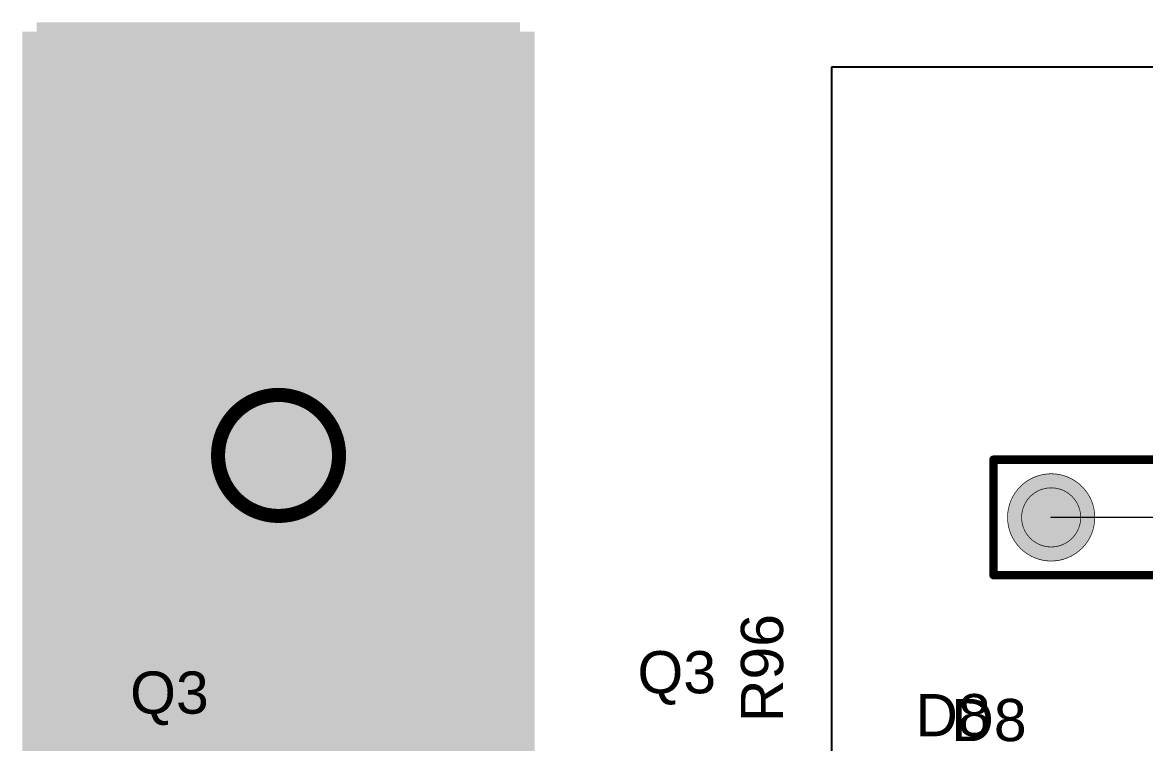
# Model space of a CAD drawing. Header units: millimetres. Extents: x 54 to 247, y 53 to 195.
# Drawn here: x 75.01 to 95.26, y 113.92 to 126.92 of the extents above; entities that cross this region are included whole.
import ezdxf

# ---------------------------------------------------------------- set-up
doc = ezdxf.new("R2010")
doc.units = ezdxf.units.MM
for name, color, linetype in [('BottomSolder', 6, 'Continuous'), ('Mechanical1', 6, 'Continuous'), ('Mechanical10', 56, 'Continuous'), ('Mechanical11', 56, 'Continuous'), ('Mechanical12', 56, 'Continuous'), ('Mechanical13', 56, 'Continuous'), ('Mechanical14', 56, 'Continuous'), ('Mechanical15', 56, 'Continuous'), ('Mechanical4', 56, 'Continuous'), ('Mechanical5', 56, 'Continuous'), ('Mechanical6', 56, 'Continuous'), ('Mechanical7', 56, 'Continuous'), ('Mechanical9', 56, 'Continuous'), ('MultiLayer', 9, 'Continuous'), ('PadHoleLayer', 156, 'Continuous'), ('TopOverlay', 2, 'Continuous'), ('TopSolder', 216, 'Continuous')]:
    doc.layers.add(name, color=color, linetype=linetype)
doc.styles.add('Arial', font='arial.ttf', dxfattribs={"height": 0.2})

# ---------------------------------------------------------------- blocks, each defined once
blk = doc.blocks.new('RES_TUM5_OHM_B_6')
at = {"layer": 'BottomSolder'}
h = blk.add_hatch(color=6, dxfattribs=at)
edge = h.paths.add_edge_path()
edge.add_arc((28.702, 0), 0.7874, 0, 360)
at = {"layer": 'PadHoleLayer'}
h = blk.add_hatch(color=156, dxfattribs=at)
edge = h.paths.add_edge_path()
edge.add_arc((28.702, 0), 0.5334, 0, 360)
at = {"layer": 'TopSolder'}
h = blk.add_hatch(color=216, dxfattribs=at)
edge = h.paths.add_edge_path()
edge.add_arc((28.702, 0), 0.7874, 0, 360)
at = {"layer": 'Mechanical13', "const_width": 0.0254}
blk.add_lwpolyline([(28.702, 0), (25.4, 0)], dxfattribs=at)
at = {"layer": 'Mechanical13', "const_width": 0.0127}
blk.add_lwpolyline([(28.69565, 0, 1), (28.70835, 0, 1)], format="xyb", close=True, dxfattribs=at)
at = {"layer": 'Mechanical15'}
for p, q in [((29.7434, 1.0414), (25.654, 1.0414)), ((29.7434, -1.0414), (29.7434, 1.0414)), ((25.654, -1.0414), (29.7434, -1.0414))]:
    blk.add_line(p, q, dxfattribs=at)
at = {"layer": 'Mechanical15', "const_width": 0.1524}
for points in [[(29.7434, 1.0414), (25.654, 1.0414)], [(29.7434, 1.0414), (29.7434, -1.0414)], [(29.7434, -1.0414), (25.654, -1.0414)]]:
    blk.add_lwpolyline(points, dxfattribs=at)
at = {"layer": 'Mechanical15', "const_width": 0.0762}
for points in [[(29.7053, 1.0414, 1), (29.7815, 1.0414, 1)], [(29.7053, 1.0414, 1), (29.7815, 1.0414, 1)], [(29.7053, -1.0414, 1), (29.7815, -1.0414, 1)], [(29.7053, -1.0414, 1), (29.7815, -1.0414, 1)]]:
    blk.add_lwpolyline(points, format="xyb", close=True, dxfattribs=at)
at = {"layer": 'Mechanical4'}
for p, q in [((32.6644, -8.128), (32.6644, 8.128)), ((-3.9624, -8.128), (32.6644, -8.128))]:
    blk.add_line(p, q, dxfattribs=at)

msp = doc.modelspace()

# ---------------------------------------------------------------- hatches: boundary and pattern name
at = {"layer": 'BottomSolder'}
msp.add_hatch(color=6, dxfattribs=at).paths.add_polyline_path([(75.006, 97.375), (84.252, 97.375), (84.252, 126.746), (75.006, 126.746)])
at = {"layer": 'Mechanical4'}
h = msp.add_hatch(color=56, dxfattribs=at)
edge = h.paths.add_edge_path()
edge.add_arc((92.532, 119.024), 0.0381, 0, 360)
h = msp.add_hatch(color=56, dxfattribs=at)
edge = h.paths.add_edge_path()
edge.add_arc((92.532, 119.024), 0.0381, 0, 360)
h = msp.add_hatch(color=56, dxfattribs=at)
edge = h.paths.add_edge_path()
edge.add_arc((92.532, 116.942), 0.0381, 0, 360)
h = msp.add_hatch(color=56, dxfattribs=at)
edge = h.paths.add_edge_path()
edge.add_arc((92.532, 116.942), 0.0381, 0, 360)
at = {"layer": 'Mechanical5'}
h = msp.add_hatch(color=56, dxfattribs=at)
edge = h.paths.add_edge_path()
edge.add_arc((93.574, 117.983), 0.00635, 0, 360)
at = {"layer": 'PadHoleLayer'}
h = msp.add_hatch(color=156, dxfattribs=at)
edge = h.paths.add_edge_path()
edge.add_arc((92.532, 119.024), 0.0381, 0, 360)
h = msp.add_hatch(color=156, dxfattribs=at)
edge = h.paths.add_edge_path()
edge.add_arc((92.532, 119.024), 0.0381, 0, 360)
h = msp.add_hatch(color=156, dxfattribs=at)
edge = h.paths.add_edge_path()
edge.add_arc((93.574, 117.983), 0.00635, 0, 360)
h = msp.add_hatch(color=156, dxfattribs=at)
edge = h.paths.add_edge_path()
edge.add_arc((92.532, 116.942), 0.0381, 0, 360)
h = msp.add_hatch(color=156, dxfattribs=at)
edge = h.paths.add_edge_path()
edge.add_arc((92.532, 116.942), 0.0381, 0, 360)
at = {"layer": 'TopSolder'}
msp.add_hatch(color=216, dxfattribs=at).paths.add_polyline_path([(75.26, 97.307), (83.984, 97.307), (83.984, 126.915), (75.26, 126.915)])

# ---------------------------------------------------------------- linework, layer by layer
at = {"layer": 'Mechanical1'}
for p, q in [((79.31, 120.151), (79.112, 120.069)), ((79.521, 120.193), (79.31, 120.151)), ((79.629, 120.193), (79.521, 120.193)), ((79.737, 120.193), (79.629, 120.193)), ((79.948, 120.151), (79.737, 120.193)), ((80.146, 120.069), (79.948, 120.151)), ((78.933, 119.949), (78.78, 119.797)), ((79.112, 120.069), (78.933, 119.949)), ((80.325, 119.949), (80.146, 120.069)), ((80.478, 119.797), (80.325, 119.949)), ((78.78, 119.797), (78.661, 119.618)), ((80.597, 119.618), (80.478, 119.797)), ((78.661, 119.618), (78.578, 119.419)), ((80.68, 119.419), (80.597, 119.618)), ((78.578, 119.419), (78.536, 119.208)), ((80.721, 119.208), (80.68, 119.419)), ((78.536, 119.208), (78.536, 119.101)), ((78.536, 119.101), (78.536, 119.101)), ((78.536, 119.101), (78.536, 118.993)), ((80.721, 119.101), (80.721, 119.208)), ((80.721, 118.993), (80.721, 119.101)), ((78.536, 118.993), (78.578, 118.782)), ((80.68, 118.782), (80.721, 118.993)), ((78.578, 118.782), (78.661, 118.583)), ((80.597, 118.583), (80.68, 118.782)), ((78.661, 118.583), (78.78, 118.404)), ((80.478, 118.404), (80.597, 118.583)), ((78.78, 118.404), (78.933, 118.252)), ((80.325, 118.252), (80.478, 118.404)), ((78.933, 118.252), (79.112, 118.132)), ((79.112, 118.132), (79.31, 118.05)), ((79.948, 118.05), (80.146, 118.132)), ((80.146, 118.132), (80.325, 118.252)), ((79.31, 118.05), (79.521, 118.008)), ((79.521, 118.008), (79.629, 118.008)), ((79.629, 118.008), (79.737, 118.008)), ((79.737, 118.008), (79.948, 118.05))]:
    msp.add_line(p, q, dxfattribs=at)
for points, const_width in [([(80.721, 119.101, 1), (78.536, 119.101, 1)], 0.254), ([(78.473, 119.101, 1), (78.6, 119.101, 1)], 0.127), ([(80.658, 119.101, 1), (80.785, 119.101, 1)], 0.127)]:
    msp.add_lwpolyline(points, format="xyb", close=True, dxfattribs=dict(at, const_width=const_width))
at = {"layer": 'Mechanical10'}
for points, const_width in [([(94.361, 117.983, 1), (92.786, 117.983, 1)], 0.0127), ([(92.783, 117.983, 1), (92.789, 117.983, 1)], 0.00635), ([(94.358, 117.983, 1), (94.364, 117.983, 1)], 0.00635)]:
    msp.add_lwpolyline(points, format="xyb", close=True, dxfattribs=dict(at, const_width=const_width))
at = {"layer": 'Mechanical11'}
for points, const_width in [([(94.361, 117.983, 1), (92.786, 117.983, 1)], 0.0127), ([(92.783, 117.983, 1), (92.789, 117.983, 1)], 0.00635), ([(94.358, 117.983, 1), (94.364, 117.983, 1)], 0.00635)]:
    msp.add_lwpolyline(points, format="xyb", close=True, dxfattribs=dict(at, const_width=const_width))
at = {"layer": 'Mechanical12'}
for points, const_width in [([(94.107, 117.983, 1), (93.04, 117.983, 1)], 0.0127), ([(93.037, 117.983, 1), (93.043, 117.983, 1)], 0.00635), ([(94.104, 117.983, 1), (94.11, 117.983, 1)], 0.00635)]:
    msp.add_lwpolyline(points, format="xyb", close=True, dxfattribs=dict(at, const_width=const_width))
at = {"layer": 'Mechanical4'}
for points, const_width in [([(92.532, 116.942), (92.532, 119.024)], 0.152), ([(92.532, 119.024), (96.622, 119.024)], 0.152), ([(92.532, 116.942), (92.532, 119.024)], 0.0127), ([(92.532, 119.024), (96.622, 119.024)], 0.0127), ([(92.532, 116.942), (96.622, 116.942)], 0.152), ([(92.532, 116.942), (96.622, 116.942)], 0.0127)]:
    msp.add_lwpolyline(points, dxfattribs=dict(at, const_width=const_width))
for points, const_width in [([(92.494, 119.024, 1), (92.57, 119.024, 1)], 0.0762), ([(92.494, 119.024, 1), (92.57, 119.024, 1)], 0.0762), ([(92.529, 119.024, 1), (92.535, 119.024, 1)], 0.00635), ([(92.529, 119.024, 1), (92.535, 119.024, 1)], 0.00635), ([(92.494, 116.942, 1), (92.57, 116.942, 1)], 0.0762), ([(92.494, 116.942, 1), (92.57, 116.942, 1)], 0.0762), ([(92.529, 116.942, 1), (92.535, 116.942, 1)], 0.00635), ([(92.529, 116.942, 1), (92.535, 116.942, 1)], 0.00635)]:
    msp.add_lwpolyline(points, format="xyb", close=True, dxfattribs=dict(at, const_width=const_width))
at = {"layer": 'Mechanical5', "const_width": 0.0254}
msp.add_lwpolyline([(93.574, 117.983), (96.876, 117.983)], dxfattribs=at)
at = {"layer": 'Mechanical5', "const_width": 0.0127}
msp.add_lwpolyline([(93.567, 117.983, 1), (93.58, 117.983, 1)], format="xyb", close=True, dxfattribs=at)
at = {"layer": 'Mechanical7', "const_width": 0.0127}
for points in [[(79.112, 120.069), (79.31, 120.151)], [(79.31, 120.151), (79.521, 120.193)], [(79.521, 120.193), (79.629, 120.193)], [(79.629, 120.193), (79.737, 120.193)], [(79.737, 120.193), (79.948, 120.151)], [(79.948, 120.151), (80.147, 120.069)], [(78.78, 119.797), (78.933, 119.949)], [(78.933, 119.949), (79.112, 120.069)], [(80.147, 120.069), (80.325, 119.949)], [(80.325, 119.949), (80.478, 119.797)], [(78.661, 119.618), (78.78, 119.797)], [(80.478, 119.797), (80.597, 119.618)], [(78.579, 119.419), (78.661, 119.618)], [(80.597, 119.618), (80.679, 119.419)], [(78.536, 119.208), (78.579, 119.419)], [(80.679, 119.419), (80.722, 119.208)], [(78.536, 119.101), (78.536, 119.208)], [(78.536, 118.993), (78.536, 119.101)], [(80.722, 119.101), (80.722, 119.208)], [(80.722, 118.993), (80.722, 119.101)], [(78.536, 118.993), (78.579, 118.782)], [(80.679, 118.782), (80.722, 118.993)], [(78.579, 118.782), (78.661, 118.583)], [(80.597, 118.583), (80.679, 118.782)], [(78.661, 118.583), (78.78, 118.404)], [(80.478, 118.404), (80.597, 118.583)], [(78.78, 118.404), (78.933, 118.252)], [(80.325, 118.252), (80.478, 118.404)], [(78.933, 118.252), (79.112, 118.132)], [(79.112, 118.132), (79.31, 118.05)], [(79.948, 118.05), (80.147, 118.132)], [(80.147, 118.132), (80.325, 118.252)], [(79.31, 118.05), (79.521, 118.008)], [(79.521, 118.008), (79.629, 118.008)], [(79.629, 118.008), (79.737, 118.008)], [(79.737, 118.008), (79.948, 118.05)]]:
    msp.add_lwpolyline(points, dxfattribs=at)
at = {"layer": 'Mechanical7', "const_width": 0.00635}
for points in [[(79.307, 120.151, 1), (79.314, 120.151, 1)], [(79.307, 120.151, 1), (79.314, 120.151, 1)], [(79.518, 120.193, 1), (79.525, 120.193, 1)], [(79.518, 120.193, 1), (79.525, 120.193, 1)], [(79.626, 120.193, 1), (79.632, 120.193, 1)], [(79.626, 120.193, 1), (79.632, 120.193, 1)], [(79.733, 120.193, 1), (79.74, 120.193, 1)], [(79.733, 120.193, 1), (79.74, 120.193, 1)], [(79.944, 120.151, 1), (79.951, 120.151, 1)], [(79.944, 120.151, 1), (79.951, 120.151, 1)], [(78.929, 119.949, 1), (78.936, 119.949, 1)], [(78.929, 119.949, 1), (78.936, 119.949, 1)], [(79.108, 120.069, 1), (79.115, 120.069, 1)], [(79.108, 120.069, 1), (79.115, 120.069, 1)], [(80.143, 120.069, 1), (80.15, 120.069, 1)], [(80.143, 120.069, 1), (80.15, 120.069, 1)], [(80.322, 119.949, 1), (80.329, 119.949, 1)], [(80.322, 119.949, 1), (80.329, 119.949, 1)], [(78.777, 119.797, 1), (78.784, 119.797, 1)], [(78.777, 119.797, 1), (78.784, 119.797, 1)], [(80.474, 119.797, 1), (80.481, 119.797, 1)], [(80.474, 119.797, 1), (80.481, 119.797, 1)], [(78.658, 119.618, 1), (78.664, 119.618, 1)], [(78.658, 119.618, 1), (78.664, 119.618, 1)], [(80.594, 119.618, 1), (80.6, 119.618, 1)], [(80.594, 119.618, 1), (80.6, 119.618, 1)], [(78.575, 119.419, 1), (78.582, 119.419, 1)], [(78.575, 119.419, 1), (78.582, 119.419, 1)], [(80.676, 119.419, 1), (80.683, 119.419, 1)], [(80.676, 119.419, 1), (80.683, 119.419, 1)], [(78.533, 119.208, 1), (78.54, 119.208, 1)], [(78.533, 119.208, 1), (78.54, 119.208, 1)], [(78.533, 119.101, 1), (78.54, 119.101, 1)], [(78.533, 119.101, 1), (78.54, 119.101, 1)], [(80.718, 119.208, 1), (80.725, 119.208, 1)], [(80.718, 119.208, 1), (80.725, 119.208, 1)], [(80.718, 119.101, 1), (80.725, 119.101, 1)], [(80.718, 119.101, 1), (80.725, 119.101, 1)], [(78.533, 118.993, 1), (78.54, 118.993, 1)], [(78.533, 118.993, 1), (78.54, 118.993, 1)], [(80.718, 118.993, 1), (80.725, 118.993, 1)], [(80.718, 118.993, 1), (80.725, 118.993, 1)], [(78.575, 118.782, 1), (78.582, 118.782, 1)], [(78.575, 118.782, 1), (78.582, 118.782, 1)], [(80.676, 118.782, 1), (80.683, 118.782, 1)], [(80.676, 118.782, 1), (80.683, 118.782, 1)], [(78.658, 118.583, 1), (78.664, 118.583, 1)], [(78.658, 118.583, 1), (78.664, 118.583, 1)], [(80.594, 118.583, 1), (80.6, 118.583, 1)], [(80.594, 118.583, 1), (80.6, 118.583, 1)], [(78.777, 118.404, 1), (78.784, 118.404, 1)], [(78.777, 118.404, 1), (78.784, 118.404, 1)], [(80.474, 118.404, 1), (80.481, 118.404, 1)], [(80.474, 118.404, 1), (80.481, 118.404, 1)], [(78.929, 118.252, 1), (78.936, 118.252, 1)], [(78.929, 118.252, 1), (78.936, 118.252, 1)], [(79.108, 118.132, 1), (79.115, 118.132, 1)], [(79.108, 118.132, 1), (79.115, 118.132, 1)], [(80.143, 118.132, 1), (80.15, 118.132, 1)], [(80.143, 118.132, 1), (80.15, 118.132, 1)], [(80.322, 118.252, 1), (80.329, 118.252, 1)], [(80.322, 118.252, 1), (80.329, 118.252, 1)], [(79.307, 118.05, 1), (79.314, 118.05, 1)], [(79.307, 118.05, 1), (79.314, 118.05, 1)], [(79.518, 118.008, 1), (79.525, 118.008, 1)], [(79.518, 118.008, 1), (79.525, 118.008, 1)], [(79.626, 118.008, 1), (79.632, 118.008, 1)], [(79.626, 118.008, 1), (79.632, 118.008, 1)], [(79.733, 118.008, 1), (79.74, 118.008, 1)], [(79.733, 118.008, 1), (79.74, 118.008, 1)], [(79.944, 118.05, 1), (79.951, 118.05, 1)], [(79.944, 118.05, 1), (79.951, 118.05, 1)]]:
    msp.add_lwpolyline(points, format="xyb", close=True, dxfattribs=at)
at = {"layer": 'Mechanical9', "const_width": 0.0127}
for points in [[(89.611, 126.111), (126.238, 126.111)], [(89.611, 109.855), (89.611, 126.111)]]:
    msp.add_lwpolyline(points, dxfattribs=at)
at = {"layer": 'Mechanical9', "const_width": 0.00635}
msp.add_lwpolyline([(89.608, 126.111, 1), (89.614, 126.111, 1)], format="xyb", close=True, dxfattribs=at)
msp.add_lwpolyline([(89.608, 126.111, 1), (89.614, 126.111, 1)], format="xyb", close=True, dxfattribs=at)
at = {"layer": 'MultiLayer'}
for p, q in [((79.308, 120.12), (79.109, 120.037)), ((79.519, 120.162), (79.308, 120.12)), ((79.626, 120.162), (79.519, 120.162)), ((79.734, 120.162), (79.626, 120.162)), ((79.945, 120.12), (79.734, 120.162)), ((80.144, 120.037), (79.945, 120.12)), ((78.93, 119.918), (78.778, 119.766)), ((79.109, 120.037), (78.93, 119.918)), ((80.323, 119.918), (80.144, 120.037)), ((80.475, 119.766), (80.323, 119.918)), ((78.778, 119.766), (78.658, 119.587)), ((80.595, 119.587), (80.475, 119.766)), ((78.658, 119.587), (78.576, 119.388)), ((80.677, 119.388), (80.595, 119.587)), ((78.576, 119.388), (78.534, 119.177)), ((80.719, 119.177), (80.677, 119.388)), ((78.534, 119.177), (78.534, 119.069)), ((80.719, 119.069), (80.719, 119.177)), ((78.534, 119.069), (78.534, 119.069)), ((78.534, 119.069), (78.534, 118.962)), ((78.534, 118.962), (78.576, 118.751)), ((80.677, 118.751), (80.719, 118.962)), ((80.719, 118.962), (80.719, 119.069)), ((78.576, 118.751), (78.658, 118.552)), ((80.595, 118.552), (80.677, 118.751)), ((78.658, 118.552), (78.778, 118.373)), ((80.475, 118.373), (80.595, 118.552)), ((78.778, 118.373), (78.93, 118.221)), ((80.323, 118.221), (80.475, 118.373)), ((78.93, 118.221), (79.109, 118.101)), ((79.109, 118.101), (79.308, 118.019)), ((79.945, 118.019), (80.144, 118.101)), ((80.144, 118.101), (80.323, 118.221)), ((79.308, 118.019), (79.519, 117.977)), ((79.519, 117.977), (79.626, 117.977)), ((79.626, 117.977), (79.734, 117.977)), ((79.734, 117.977), (79.945, 118.019))]:
    msp.add_line(p, q, dxfattribs=at)

# ---------------------------------------------------------------- block references
at = {"rotation": 180}
msp.add_blockref('RES_TUM5_OHM_B_6', (122.276, 117.983), dxfattribs=at)

# ---------------------------------------------------------------- texts
at = {"layer": 'Mechanical14', "style": 'Arial'}
msp.add_text('R96', height=0.762, rotation=90, dxfattribs=at).set_placement((88.735, 114.287))
at = {"layer": 'Mechanical6', "style": 'Arial'}
for s, p in [('Q3', (76.949, 114.44)), ('D8', (91.122, 114.033))]:
    msp.add_text(s, height=0.762, dxfattribs=at).set_placement(p)
at = {"layer": 'TopOverlay', "style": 'Arial'}
for s, p in [('Q3', (86.106, 114.808)), ('D8', (91.77, 113.945))]:
    msp.add_text(s, height=0.762, dxfattribs=at).set_placement(p)

doc.saveas('drawing.dxf')
